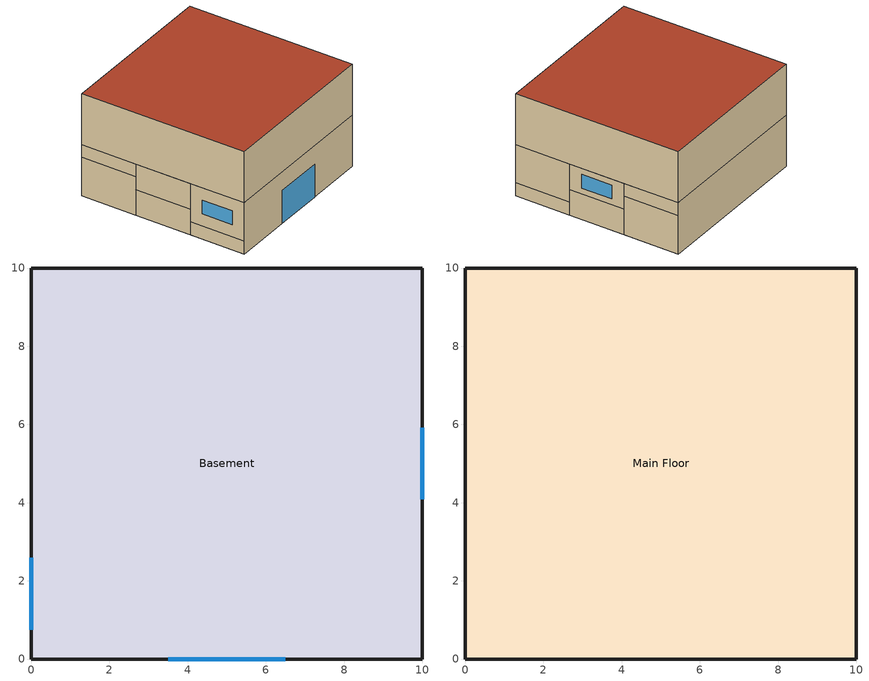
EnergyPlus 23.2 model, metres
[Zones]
Basement
 floor foundation (Basement Floor Construction): 10,10 10,0 0,0 0,10 z-3.1
 wall outside (Basement Wall Construction): 10,6.67 10,10 / 0,10 0,6.67 z-0.78:0; 10,3.33 10,6.67 / 0,6.67 0,3.33 z-1.55:0; 10,0 10,3.33 / 0,3.33 0,0 z-2.33:0; 0,0 10,0 z-3.1:0
 wall foundation (Basement Wall Construction): 10,6.67 10,10 / 0,10 0,6.67 z-3.1:-0.78; 10,3.33 10,6.67 / 0,6.67 0,3.33 z-3.1:-1.55; 10,0 10,3.33 / 0,3.33 0,0 z-3.1:-2.33; 10,10 0,10 z-3.1:0
 window (Double Pane Window Construction): 10,4.08 10,5.92 z-1.19:-0.36; 3.5,0 6.5,0 z-3.1:-1.1; 0,2.58 0,0.75 z-1.57:-0.75
 ceiling to Main Floor (Ceiling Construction): 0,10 0,0 10,0 10,10 z0
Main Floor
 wall outside (Main Floor Wall Construction): 10,0 10,10 0,10 0,0 10,0 z0:3.1
 roof outside (Roof Construction): 0,10 0,0 10,0 10,10 z3.1
[Building]
House: Loads convergence tolerance value=0.05; Maximum number of warmup days=35; Minimum number of warmup days=6; North axis=0; Solar distribution=FullInteriorAndExterior; Temperature convergence tolerance value=0.05; Terrain=Suburbs
[Site:Location]
Denver Centennial  Golden   N_CO_USA Design_Conditions: Elevation=1829; Latitude=39.74; Longitude=-105.18; Time zone=-7
[SizingPeriod:DesignDay] Barometric pressure=81198; Day of month=21; Daylight saving time indicator=No; Dry bulb temperature range modifier type=DefaultMultipliers; Humidity condition type=WetBulb; Rain indicator=No; Snow indicator=No
Name | Ashrae clear sky optical depth for beam irradiance taub | Ashrae clear sky optical depth for diffuse irradiance taud | Daily dry bulb temperature range | Day type | Maximum dry bulb temperature | Month | Solar model indicator | Wetbulb or dewpoint at maximum dry bulb | Wind direction | Wind speed | Sky clearness
Denver Centennial  Golden   N Ann Clg .4% Condns DB=>MWB | 0.424 | 2.025 | 15.2 | SummerDesignDay | 33 | 7 | ASHRAETau | 15.7 | 0 | 4.9
Denver Centennial  Golden   N Ann Htg 99.6% Condns DB |  |  | 0 | WinterDesignDay | -18.8 | 12 | ASHRAEClearSky | -18.8 | 340 | 3 | 0
[Construction]
Basement Floor Construction: Basement Floor Material
Basement Wall Construction: Basement Wall Material
Ceiling Construction: Ceiling Layer 1
Double Pane Window Construction: Double Pane Window
Main Floor Wall Construction: Composite 2x6 Wood Stud R19 #3, Composite 2x6 Wood Stud R19 #2, Composite 2x6 Wood Stud R19 #1
Roof Construction: Roof Layer 1
[Material] Thermal absorptance=0.9
Name | Conductivity | Density | Roughness | Solar absorptance | Specific heat | Thickness | Visible absorptance
Basement Floor Material | 1.805 | 2243 | MediumRough | 0.65 | 837 | 0.3 | 0.65
Basement Insulation | 0.035 | 265 | Smooth | 0.65 | 1300 | 0.0254 | 0.65
Basement Wall Material | 1.802 | 2243 | MediumRough | 0.65 | 837 | 0.3 | 0.65
Ceiling Layer 1 | 12.3 | 800 | Rough | 0.7 | 1300 | 0.1 | 0.7
Composite 2x6 Wood Stud R19 #1 | 0.137 | 640 | Smooth | 0.7 | 1006 | 0.019 | 0.7
Composite 2x6 Wood Stud R19 #2 | 0.047 | 93.84 | Smooth | 0.7 | 1006 | 0.133 | 0.7
Composite 2x6 Wood Stud R19 #3 | 0.246 | 492.67 | Smooth | 0.7 | 1006 | 0.025 | 0.7
[Material:NoMass]
Roof Layer 1: Roughness=Rough; Solar absorptance=0.75; Thermal absorptance=0.9; Thermal resistance=3.344; Visible absorptance=0.75
[WindowMaterial:SimpleGlazingSystem]
Double Pane Window: Solar heat gain coefficient=0.763; U factor=2.716; Visible transmittance=0.812
[Foundation:Kiva]
Basement Foundation: Exterior vertical insulation depth=2.9; Exterior vertical insulation material=Basement Insulation; Interior horizontal insulation material=Basement Insulation; Interior horizontal insulation width=1; Wall depth below slab=0.3; Wall height above grade=0.2
[Foundation:Kiva:Settings]
Foundation:Kiva:Settings 1: Deep ground boundary condition=Autoselect; Far field width=40; Ground solar absorptivity=0.9; Ground surface roughness=0.03; Ground thermal absorptivity=0.9; Soil conductivity=1.8; Soil density=3200; Soil specific heat=836
[SurfaceProperty:ExposedFoundationPerimeter]
SurfaceProperty:ExposedFoundationPerimeter 1: Exposed perimeter calculation method=BySegment; Surface=Basement Floor; Surface segment exposed 1=Yes; Surface segment exposed 2=Yes; Surface segment exposed 3=Yes; Surface segment exposed 4=Yes
[ThermostatSetpoint:DualSetpoint]
Always21 Dual SP Control: Cooling setpoint temperature schedule=HVACTemplate-Always 21; Heating setpoint temperature schedule=HVACTemplate-Always 21
[Zone] Ceiling height=Autocalculate; Floor area=Autocalculate; Volume=Autocalculate
Basement; Main Floor
[ZoneControl:Thermostat]
Main Floor Thermostat: Zone or zonelist=Main Floor; Control 1=Always21 Dual SP Control; Control type schedule=HVACTemplate-Always 4
[Zone equipment]
Main Floor: Main Floor Ideal Loads Air System
[ZoneHVAC:IdealLoadsAirSystem]
Main Floor Ideal Loads Air System: Cooling limit=NoLimit; Cooling sensible heat ratio=0.7; Dehumidification control type=ConstantSensibleHeatRatio; Demand controlled ventilation type=None; Heat recovery type=None; Heating limit=NoLimit; Humidification control type=None; Latent heat recovery effectiveness=0.65; Maximum heating supply air humidity ratio=0.0156; Maximum heating supply air temperature=50; Minimum cooling supply air humidity ratio=0.0077; Minimum cooling supply air temperature=13; Outdoor air economizer type=NoEconomizer; Sensible heat recovery effectiveness=0.7
[Schedule:Compact]
HVACTemplate-Always 4: Through: 12/31, For: AllDays, Until: 24:00, 4
HVACTemplate-Always 21: Through: 12/31, For: AllDays, Until: 24:00, 21
